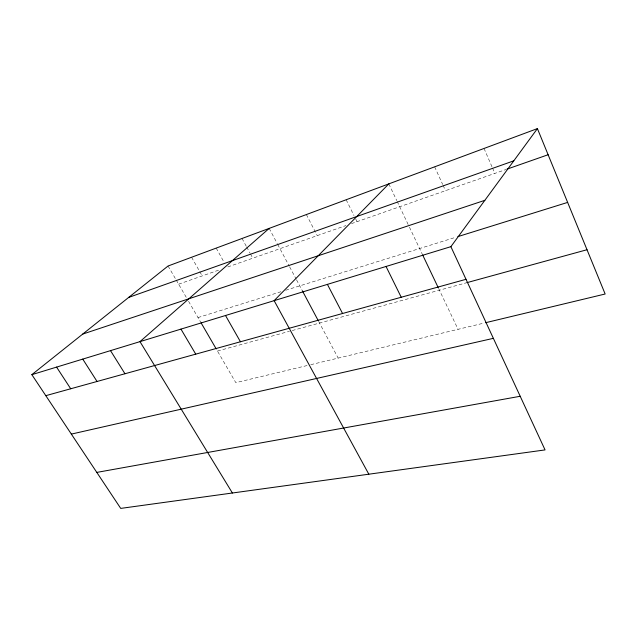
<?xml version="1.0" encoding="UTF-8"?>
<svg xmlns="http://www.w3.org/2000/svg" width="637" height="637" viewBox="0 0 637 637"><rect width="100%" height="100%" fill="white"/><g stroke="black" fill="none" stroke-linecap="round" stroke-linejoin="round"><path stroke-width="0.48" stroke-dasharray="3.19 2.39" d="M178.623 284.174L218.658 270.152M227.815 266.943L345.923 225.57M351.481 223.619L506.057 169.474M198.011 317.568L280.949 291.73M285.655 290.265L455.089 237.474M217.448 351.043L289.413 331.312M292.208 330.547L467.032 282.621M307.066 365.558L235.809 382.662L216.453 349.323M310.792 364.667L483.706 323.158M168.072 266.003L175.74 279.221M176.226 280.049L186.577 297.877M188.568 301.301L200.504 321.86M191.578 257.26L199.301 270.829M199.779 271.673L202.192 275.917M216.206 248.096L224.105 262.269M242.044 238.485L246.248 246.201M246.71 247.052L249.983 253.056M250.445 253.908L252.785 258.192M269.172 228.388L277.27 243.605M277.716 244.449L289.166 265.971M289.628 266.839L296.07 278.95M296.531 279.818L302.511 291.061M318.611 321.327L338.167 358.098M306.381 214.55L317.218 235.626M346.162 199.747L353.989 215.537M355.733 219.04L357.038 221.676M388.817 183.886L396.763 200.583M397.185 201.459L409.01 226.294M409.44 227.186L422.132 253.852M438.59 288.418L458.067 329.313M434.649 166.83L442.699 184.499M443.097 185.383L445.51 190.686M484.04 148.461L492.146 167.165M492.528 168.057L494.845 173.399"/><path stroke-width="0.96" d="M450.885 246.662L545.057 449.913L120.719 508.398L31.85 374.66L450.885 246.662L537.413 128.602L605.15 294.007L485.601 322.704M388.817 183.886L274.133 300.656L368.823 474.207M269.172 228.388L139.981 341.631L232.401 493.006M31.85 374.66L168.072 266.003L537.413 128.602M128.674 297.423L513.796 160.827M506.996 169.147L548.123 154.735M82.73 334.075L484.853 200.321M457.892 236.606L567.639 202.407M45.808 395.665L466.013 279.309M467.032 282.621L587.019 249.728M71.344 434.1L493.364 338.343M96.8 472.407L520.206 396.278M56.582 367.103L70.707 388.769M82.754 359.109L97.047 381.475M110.512 350.629L124.956 373.744M180.956 329.114L195.742 354.148M201.005 322.72L215.951 348.471M225.514 315.506L240.452 341.766M302.511 291.061L318.15 320.467M327.41 284.381L342.563 313.492M386.046 266.473L401.222 297.248M422.554 254.736L438.168 287.526"/></g></svg>
